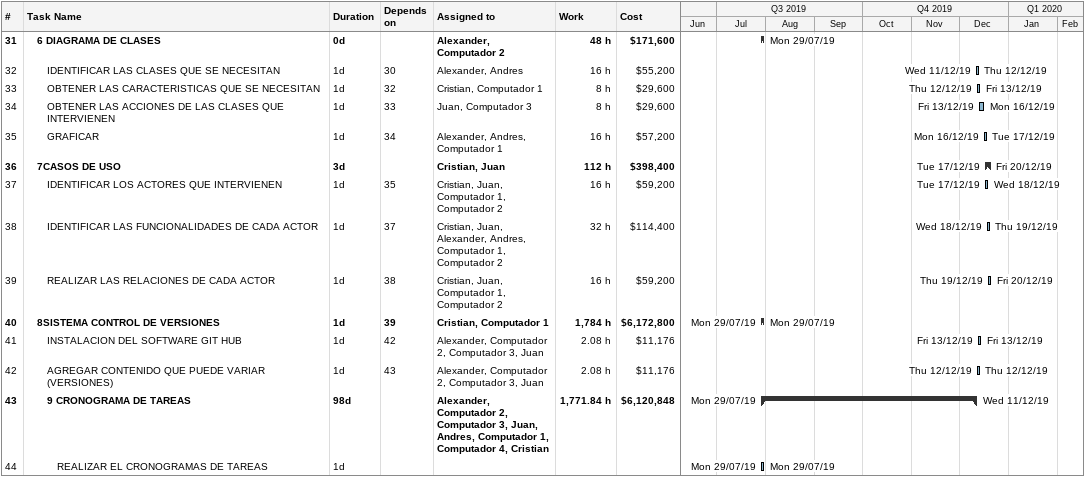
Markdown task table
| ID | Level | Task | Duration | Start | Finish | Predecessors | Resources | Work (h) | Cost ($) |
|---|---|---|---|---|---|---|---|---|---|
| 31 | 2 | **6 DIAGRAMA DE CLASES** | 0d | 2019-07-29 | 2019-07-29 |  | Alexander, Computador 2 | 48 | 171600 |
| 32 | 3 | IDENTIFICAR LAS CLASES QUE SE NECESITAN | 1d | 2019-12-11 | 2019-12-12 | 30 | Alexander, Andres | 16 | 55200 |
| 33 | 3 | OBTENER LAS CARACTERISTICAS QUE SE NECESITAN | 1d | 2019-12-12 | 2019-12-13 | 32 | Cristian, Computador 1 | 8 | 29600 |
| 34 | 3 | OBTENER LAS ACCIONES DE LAS CLASES QUE INTERVIENEN | 1d | 2019-12-13 | 2019-12-16 | 33 | Juan, Computador 3 | 8 | 29600 |
| 35 | 3 | GRAFICAR | 1d | 2019-12-16 | 2019-12-17 | 34 | Alexander, Andres, Computador 1 | 16 | 57200 |
| 36 | 2 | **7CASOS DE USO** | 3d | 2019-12-17 | 2019-12-20 |  | Cristian, Juan | 112 | 398400 |
| 37 | 3 | IDENTIFICAR LOS ACTORES QUE INTERVIENEN | 1d | 2019-12-17 | 2019-12-18 | 35 | Cristian, Juan, Computador 1, Computador 2 | 16 | 59200 |
| 38 | 3 | IDENTIFICAR LAS FUNCIONALIDADES DE CADA ACTOR | 1d | 2019-12-18 | 2019-12-19 | 37 | Cristian, Juan, Alexander, Andres, Computador 1, Computador 2 | 32 | 114400 |
| 39 | 3 | REALIZAR LAS RELACIONES DE CADA ACTOR | 1d | 2019-12-19 | 2019-12-20 | 38 | Cristian, Juan, Computador 1, Computador 2 | 16 | 59200 |
| 40 | 2 | **8SISTEMA CONTROL DE VERSIONES** | 1d | 2019-07-29 | 2019-07-29 | 39 | Cristian, Computador 1 | 1784 | 6172800 |
| 41 | 3 | INSTALACION DEL SOFTWARE GIT HUB | 1d | 2019-12-13 | 2019-12-13 | 42 | Alexander, Computador 2, Computador 3, Juan | 2.08 | 11176 |
| 42 | 3 | AGREGAR CONTENIDO QUE PUEDE VARIAR (VERSIONES) | 1d | 2019-12-12 | 2019-12-12 | 43 | Alexander, Computador 2, Computador 3, Juan | 2.08 | 11176 |
| 43 | 3 | **9 CRONOGRAMA DE TAREAS** | 98d | 2019-07-29 | 2019-12-11 |  | Alexander, Computador 2, Computador 3, Juan, Andres, Computador 1, Computador 4, Cristian | 1771.84 | 6120848 |
| 44 | 4 | REALIZAR EL CRONOGRAMAS DE TAREAS | 1d | 2019-07-29 | 2019-07-29 |  |  |  |  |
